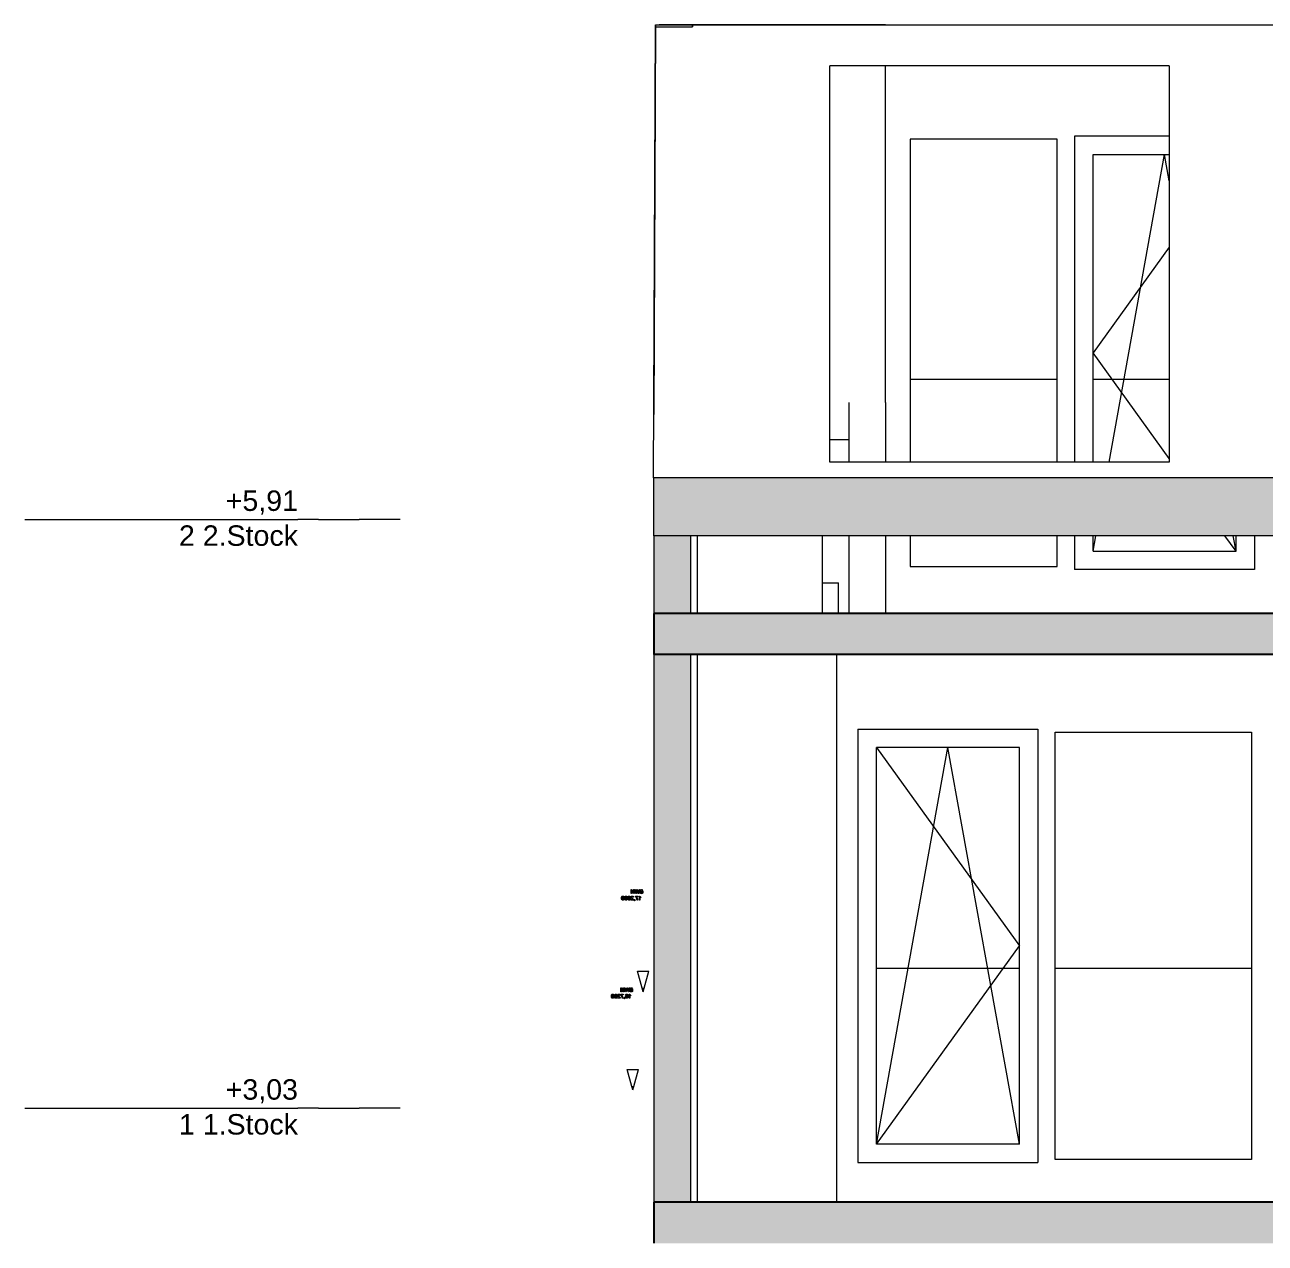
# Model space of a CAD drawing. Header units: metres. Extents: x -21.8 to 56, y -7 to 11.8.
# Drawn here: x -21.84 to -15.77, y 2.37 to 8.33 of the extents above; entities that cross this region are included whole.
import ezdxf

# ---------------------------------------------------------------- set-up
doc = ezdxf.new("R2010")
doc.units = ezdxf.units.M
doc.header["$MEASUREMENT"] = 0
for name, color, linetype in [('I_Schnitt I RB_1_0', 7, 'Continuous'), ('I_Schnitt I RB_1_110 Wand Aussen', 7, 'Continuous'), ('I_Schnitt I RB_1_140 Brüstung', 7, 'Continuous'), ('I_Schnitt I RB_1_210 Decke', 7, 'Continuous'), ('I_Schnitt I RB_1_270 Deckendurchbruchsymbol', 7, 'Continuous'), ('I_Schnitt I RB_1_310 Dachkonstruktion massiv', 7, 'Continuous'), ('I_Schnitt I RB_1_450 Absturzsicherung', 7, 'Continuous'), ('I_Schnitt I RB_1_950 Polierplan Bemaßung', 7, 'Continuous')]:
    doc.layers.add(name, color=color, linetype=linetype)
doc.styles.add('ERSTELLTER_STIL_2', font='arial.ttf')

msp = doc.modelspace()

# ---------------------------------------------------------------- hatches: boundary and pattern name
at = {"layer": 'I_Schnitt I RB_1_110 Wand Aussen', "linetype": 'Continuous', "lineweight": 0, "true_color": 0x000000}
for points in [[(-18.7595, 5.45), (-18.5795, 5.45), (-18.5795, 5.8305), (-18.7595, 5.8305)], [(-18.5795, 5.25), (-18.7595, 5.25), (-18.7595, 2.57), (-18.5795, 2.57)]]:
    msp.add_hatch(color=18, dxfattribs=at).paths.add_polyline_path(points)
at = {"layer": 'I_Schnitt I RB_1_210 Decke', "linetype": 'Continuous', "lineweight": 0, "true_color": 0x000000}
for points in [[(-12.465, 5.45), (-18.7595, 5.45), (-18.7595, 5.25), (-12.465, 5.25)], [(-12.465, 2.57), (-18.7595, 2.57), (-18.7595, 2.37), (-12.465, 2.37)]]:
    msp.add_hatch(color=18, dxfattribs=at).paths.add_polyline_path(points)
at = {"layer": 'I_Schnitt I RB_1_310 Dachkonstruktion massiv', "linetype": 'Continuous', "lineweight": 0, "true_color": 0x000000}
msp.add_hatch(color=18, dxfattribs=at).paths.add_polyline_path([(-18.7601, 6.1133), (-18.7607, 5.8305), (-15.345, 5.8305), (-15.345, 6.1133)])

# ---------------------------------------------------------------- linework, layer by layer
at = {"layer": 'I_Schnitt I RB_1_110 Wand Aussen', "color": 7, "linetype": 'Continuous', "lineweight": 18, "ltscale": 1000}
for p, q in [((-18.7595, 6.4528), (-18.7514, 8.33)), ((-18.7514, 8.33), (-18.7595, 6.4245)), ((-18.7594, 6.4528), (-18.7514, 8.33)), ((-18.7514, 8.33), (-18.7514, 8.33)), ((-18.7514, 8.33), (-18.7513, 8.33)), ((-18.75, 8.33), (-18.75, 8.3201)), ((-18.75, 8.33), (-18.57, 8.33)), ((-18.75, 8.3201), (-18.57, 8.3201)), ((-18.57, 8.33), (-18.57, 8.3201)), ((-18.57, 8.3201), (-18.57, 8.33)), ((-18.7595, 6.4528), (-18.7595, 6.4245)), ((-18.7594, 6.4528), (-18.7595, 6.4245)), ((-18.7594, 6.4528), (-18.7595, 6.4528)), ((-17.805, 6.4822), (-17.805, 6.1908)), ((-17.625, 6.4822), (-17.625, 6.1908)), ((-18.7595, 5.8305), (-18.7595, 5.45)), ((-18.5795, 5.8305), (-18.5795, 5.45)), ((-18.5466, 5.8305), (-18.5466, 5.45)), ((-17.935, 5.8305), (-17.935, 5.45)), ((-17.805, 5.8305), (-17.805, 5.45)), ((-17.625, 5.8305), (-17.625, 5.45)), ((-18.7595, 5.25), (-18.7595, 2.57)), ((-18.5795, 5.25), (-18.5795, 2.57)), ((-18.5466, 5.25), (-18.5466, 2.57)), ((-17.865, 5.25), (-17.865, 2.57))]:
    msp.add_line(p, q, dxfattribs=at)
at = {"layer": 'I_Schnitt I RB_1_110 Wand Aussen', "color": 7, "linetype": 'Continuous', "lineweight": 13, "ltscale": 1000}
for p, q in [((-17.505, 7.77), (-17.505, 6.1908)), ((-16.785, 7.77), (-17.505, 7.77)), ((-16.785, 6.1908), (-16.785, 7.77)), ((-16.7, 7.785), (-16.7, 6.1908)), ((-16.2369, 7.785), (-16.7, 7.785)), ((-16.61, 6.1908), (-16.61, 7.695)), ((-16.61, 7.695), (-16.2369, 7.695)), ((-21.8365, 5.91), (-20.5, 5.91)), ((-20.4, 5.91), (-20.5, 5.91)), ((-20.4, 5.91), (-20.2, 5.91)), ((-20.1, 5.91), (-20.2, 5.91)), ((-20, 5.91), (-20.1, 5.91)), ((-17.505, 5.8305), (-17.505, 5.68)), ((-16.785, 5.68), (-16.785, 5.8305)), ((-16.7, 5.8305), (-16.7, 5.665)), ((-16.61, 5.755), (-16.61, 5.8305)), ((-15.91, 5.755), (-15.91, 5.8305)), ((-15.82, 5.8305), (-15.82, 5.665)), ((-16.61, 5.755), (-15.91, 5.755)), ((-17.505, 5.68), (-16.785, 5.68)), ((-15.82, 5.665), (-16.7, 5.665)), ((-17.76, 4.885), (-17.76, 2.765)), ((-17.76, 4.885), (-16.88, 4.885)), ((-16.88, 4.885), (-16.88, 2.765)), ((-16.795, 2.78), (-16.795, 4.87)), ((-16.795, 4.87), (-15.835, 4.87)), ((-15.835, 4.87), (-15.835, 2.78)), ((-17.67, 2.855), (-17.67, 4.795)), ((-16.97, 4.795), (-17.67, 4.795)), ((-16.97, 2.855), (-16.97, 4.795)), ((-21.8365, 3.03), (-20.5, 3.03)), ((-20.4, 3.03), (-20.5, 3.03)), ((-20.4, 3.03), (-20.2, 3.03)), ((-20.1, 3.03), (-20.2, 3.03)), ((-20, 3.03), (-20.1, 3.03)), ((-16.97, 2.855), (-17.67, 2.855)), ((-17.76, 2.765), (-16.88, 2.765)), ((-15.835, 2.78), (-16.795, 2.78))]:
    msp.add_line(p, q, dxfattribs=at)
at = {"layer": 'I_Schnitt I RB_1_110 Wand Aussen', "color": 8, "linetype": 'Continuous', "lineweight": 0, "ltscale": 1000}
for p, q in [((-16.5314, 6.1908), (-16.26, 7.695)), ((-16.2369, 7.5667), (-16.26, 7.695)), ((-16.2369, 7.2421), (-16.61, 6.725)), ((-16.2369, 6.2079), (-16.61, 6.725)), ((-16.61, 5.755), (-16.5964, 5.8305)), ((-15.91, 5.755), (-15.9645, 5.8305)), ((-15.91, 5.755), (-15.9236, 5.8305)), ((-17.67, 4.795), (-16.97, 3.825)), ((-17.67, 2.855), (-17.32, 4.795)), ((-16.97, 2.855), (-17.32, 4.795)), ((-17.67, 2.855), (-16.97, 3.825))]:
    msp.add_line(p, q, dxfattribs=at)
at = {"layer": 'I_Schnitt I RB_1_140 Brüstung', "color": 7, "linetype": 'Continuous', "lineweight": 18, "ltscale": 1000}
for p, q in [((-17.505, 6.596), (-16.785, 6.596)), ((-16.61, 6.596), (-16.2369, 6.596))]:
    msp.add_line(p, q, dxfattribs=at)
at = {"layer": 'I_Schnitt I RB_1_210 Decke', "color": 7, "linetype": 'Continuous', "lineweight": 13, "ltscale": 1000}
for p, q in [((-18.57, 8.33), (-15.345, 8.33)), ((-16.2369, 8.13), (-17.8969, 8.13))]:
    msp.add_line(p, q, dxfattribs=at)
at = {"layer": 'I_Schnitt I RB_1_210 Decke', "color": 7, "linetype": 'Continuous', "lineweight": 25, "ltscale": 1000}
for p, q in [((-18.7595, 5.45), (-18.7595, 5.25)), ((-18.5795, 5.45), (-18.7595, 5.45)), ((-15.345, 5.45), (-18.5795, 5.45)), ((-18.5795, 5.25), (-18.7595, 5.25)), ((-12.645, 5.25), (-18.5795, 5.25)), ((-18.7595, 2.57), (-18.7595, 2.37)), ((-18.5795, 2.57), (-18.7595, 2.57)), ((-12.645, 2.57), (-18.5795, 2.57))]:
    msp.add_line(p, q, dxfattribs=at)
at = {"layer": 'I_Schnitt I RB_1_270 Deckendurchbruchsymbol', "color": 7, "linetype": 'Continuous', "lineweight": 13, "ltscale": 1000}
for p in [(-17.935, 5.6), (-17.855, 5.45)]:
    msp.add_line(p, (-17.855, 5.6), dxfattribs=at)
at = {"layer": 'I_Schnitt I RB_1_310 Dachkonstruktion massiv', "color": 255, "linetype": 'Continuous', "lineweight": 13, "ltscale": 1000}
for p, q in [((-18.7601, 6.1133), (-18.7507, 8.3201)), ((-18.7507, 8.3201), (-18.75, 8.3201)), ((-17.625, 8.33), (-18.7332, 8.33)), ((-17.8969, 6.1908), (-17.8969, 8.13)), ((-17.625, 6.4822), (-17.625, 8.13)), ((-16.2369, 8.13), (-16.2369, 6.1908)), ((-17.8969, 6.3022), (-17.805, 6.3022)), ((-16.2369, 6.1908), (-17.8969, 6.1908))]:
    msp.add_line(p, q, dxfattribs=at)
at = {"layer": 'I_Schnitt I RB_1_310 Dachkonstruktion massiv', "color": 7, "linetype": 'Continuous', "lineweight": 18, "ltscale": 1000}
for p, q in [((-18.7601, 6.1133), (-18.7607, 5.8305)), ((-15.345, 6.1133), (-18.7601, 6.1133)), ((-18.7595, 5.8305), (-18.7607, 5.8305)), ((-18.5795, 5.8305), (-18.7595, 5.8305)), ((-15.345, 5.8305), (-18.5795, 5.8305))]:
    msp.add_line(p, q, dxfattribs=at)
at = {"layer": 'I_Schnitt I RB_1_450 Absturzsicherung', "color": 7, "linetype": 'Continuous', "lineweight": 18, "ltscale": 1000}
for p, q in [((-17.67, 3.716), (-16.97, 3.716)), ((-16.795, 3.716), (-15.835, 3.716))]:
    msp.add_line(p, q, dxfattribs=at)
at = {"layer": 'I_Schnitt I RB_1_950 Polierplan Bemaßung', "color": 7, "linetype": 'Continuous', "lineweight": 13, "ltscale": 1000}
for p, q in [((-18.9152, 4.0658), (-18.9147, 4.0666)), ((-18.9147, 4.0666), (-18.914, 4.0672)), ((-18.914, 4.0672), (-18.9133, 4.0676)), ((-18.9133, 4.0676), (-18.9124, 4.068)), ((-18.9124, 4.068), (-18.9115, 4.0682)), ((-18.9115, 4.0682), (-18.9105, 4.0683)), ((-18.9105, 4.0663), (-18.9115, 4.0661)), ((-18.9105, 4.0683), (-18.9091, 4.0682)), ((-18.9094, 4.0661), (-18.9105, 4.0663)), ((-18.9091, 4.0682), (-18.908, 4.0678)), ((-18.908, 4.0678), (-18.9069, 4.0671)), ((-18.9069, 4.0671), (-18.9061, 4.0663)), ((-18.9061, 4.0663), (-18.9054, 4.0652)), ((-18.9, 4.0658), (-18.8994, 4.0666)), ((-18.8994, 4.0666), (-18.8988, 4.0672)), ((-18.8988, 4.0672), (-18.898, 4.0676)), ((-18.898, 4.0676), (-18.8972, 4.068)), ((-18.8972, 4.068), (-18.8962, 4.0682)), ((-18.8952, 4.0663), (-18.8963, 4.0661)), ((-18.8962, 4.0682), (-18.8952, 4.0683)), ((-18.8952, 4.0683), (-18.8939, 4.0682)), ((-18.8942, 4.0661), (-18.8952, 4.0663)), ((-18.8939, 4.0682), (-18.8927, 4.0678)), ((-18.8927, 4.0678), (-18.8917, 4.0671)), ((-18.8917, 4.0671), (-18.8908, 4.0663)), ((-18.8908, 4.0663), (-18.8901, 4.0652)), ((-18.8847, 4.0658), (-18.8842, 4.0666)), ((-18.8842, 4.0666), (-18.8835, 4.0672)), ((-18.8835, 4.0672), (-18.8828, 4.0676)), ((-18.8828, 4.0676), (-18.8819, 4.068)), ((-18.8819, 4.068), (-18.881, 4.0682)), ((-18.881, 4.0682), (-18.88, 4.0683)), ((-18.88, 4.0663), (-18.881, 4.0661)), ((-18.88, 4.0683), (-18.8786, 4.0682)), ((-18.8789, 4.0661), (-18.88, 4.0663)), ((-18.8786, 4.0682), (-18.8775, 4.0678)), ((-18.8775, 4.0678), (-18.8764, 4.0671)), ((-18.8764, 4.0671), (-18.8756, 4.0663)), ((-18.8756, 4.0663), (-18.8749, 4.0652)), ((-18.8702, 4.0656), (-18.8693, 4.0667)), ((-18.8701, 4.08), (-18.8701, 4.0996)), ((-18.8701, 4.0996), (-18.8677, 4.0996)), ((-18.8675, 4.08), (-18.8701, 4.08)), ((-18.8693, 4.0667), (-18.8681, 4.0676)), ((-18.8681, 4.0676), (-18.8666, 4.0681)), ((-18.8677, 4.0996), (-18.8677, 4.0842)), ((-18.8677, 4.0842), (-18.8573, 4.0996)), ((-18.8572, 4.0954), (-18.8675, 4.08)), ((-18.8666, 4.0681), (-18.8649, 4.0683)), ((-18.8648, 4.0663), (-18.8658, 4.0662)), ((-18.8649, 4.0683), (-18.8631, 4.0681)), ((-18.8637, 4.0662), (-18.8648, 4.0663)), ((-18.8631, 4.0681), (-18.8616, 4.0676)), ((-18.8616, 4.0676), (-18.8604, 4.0668)), ((-18.8604, 4.0668), (-18.8594, 4.0657)), ((-18.8573, 4.0996), (-18.8547, 4.0996)), ((-18.8572, 4.08), (-18.8572, 4.0954)), ((-18.8547, 4.08), (-18.8572, 4.08)), ((-18.8547, 4.0996), (-18.8547, 4.08)), ((-18.8469, 4.08), (-18.8523, 4.0996)), ((-18.8523, 4.0996), (-18.8497, 4.0996)), ((-18.8497, 4.0996), (-18.8466, 4.087)), ((-18.8483, 4.0661), (-18.8483, 4.068)), ((-18.8483, 4.068), (-18.8356, 4.068)), ((-18.8444, 4.08), (-18.8469, 4.08)), ((-18.8466, 4.087), (-18.8462, 4.0855)), ((-18.8462, 4.0855), (-18.8459, 4.084)), ((-18.8459, 4.084), (-18.8456, 4.0827)), ((-18.8456, 4.0827), (-18.8453, 4.0844)), ((-18.8453, 4.0844), (-18.845, 4.0861)), ((-18.845, 4.0861), (-18.8446, 4.0879)), ((-18.8446, 4.0879), (-18.8441, 4.0897)), ((-18.8402, 4.095), (-18.8444, 4.08)), ((-18.8441, 4.0897), (-18.8413, 4.0996)), ((-18.8413, 4.0996), (-18.8381, 4.0996)), ((-18.8398, 4.0965), (-18.8402, 4.095)), ((-18.8396, 4.0973), (-18.8398, 4.0965)), ((-18.8393, 4.096), (-18.8396, 4.0973)), ((-18.8391, 4.095), (-18.8393, 4.096)), ((-18.8349, 4.08), (-18.8391, 4.095)), ((-18.8381, 4.0996), (-18.8344, 4.0864)), ((-18.8356, 4.068), (-18.8356, 4.0656)), ((-18.8322, 4.08), (-18.8349, 4.08)), ((-18.8344, 4.0864), (-18.8342, 4.0858)), ((-18.8342, 4.0858), (-18.8339, 4.0845)), ((-18.8339, 4.0845), (-18.8335, 4.0827)), ((-18.8335, 4.0827), (-18.8333, 4.0841)), ((-18.8333, 4.0841), (-18.833, 4.0854)), ((-18.833, 4.0854), (-18.8327, 4.0868)), ((-18.8327, 4.0868), (-18.8297, 4.0996)), ((-18.827, 4.0996), (-18.8322, 4.08)), ((-18.8297, 4.0996), (-18.827, 4.0996)), ((-18.8293, 4.0486), (-18.8293, 4.0683)), ((-18.8293, 4.0683), (-18.8277, 4.0683)), ((-18.8277, 4.0683), (-18.8272, 4.0674)), ((-18.8272, 4.0674), (-18.8265, 4.0666)), ((-18.8265, 4.0666), (-18.8256, 4.0657)), ((-18.8247, 4.08), (-18.8247, 4.0942)), ((-18.8247, 4.0942), (-18.8223, 4.0942)), ((-18.8226, 4.08), (-18.8247, 4.08)), ((-18.8227, 4.097), (-18.8227, 4.0998)), ((-18.8227, 4.0998), (-18.8202, 4.0998)), ((-18.8202, 4.097), (-18.8227, 4.097)), ((-18.8217, 4.081), (-18.8226, 4.0821)), ((-18.8226, 4.0821), (-18.8226, 4.08)), ((-18.8223, 4.0942), (-18.8223, 4.0866)), ((-18.8223, 4.0866), (-18.8223, 4.0855)), ((-18.8223, 4.0855), (-18.8221, 4.0846)), ((-18.8221, 4.0846), (-18.8219, 4.0838)), ((-18.8219, 4.0838), (-18.8214, 4.083)), ((-18.8206, 4.0803), (-18.8217, 4.081)), ((-18.8214, 4.083), (-18.8206, 4.0823)), ((-18.8206, 4.0823), (-18.8196, 4.0819)), ((-18.8194, 4.0798), (-18.8206, 4.0803)), ((-18.8202, 4.0998), (-18.8202, 4.097)), ((-18.8196, 4.0819), (-18.8185, 4.0818)), ((-18.8181, 4.0797), (-18.8194, 4.0798)), ((-18.8185, 4.0818), (-18.8175, 4.0819)), ((-18.8168, 4.0798), (-18.8181, 4.0797)), ((-18.8177, 4.097), (-18.8177, 4.0998)), ((-18.8177, 4.0998), (-18.8152, 4.0998)), ((-18.8152, 4.097), (-18.8177, 4.097)), ((-18.8175, 4.0819), (-18.8167, 4.0823)), ((-18.8157, 4.0802), (-18.8168, 4.0798)), ((-18.8167, 4.0823), (-18.8161, 4.0829)), ((-18.8161, 4.0829), (-18.8158, 4.0838)), ((-18.8158, 4.0838), (-18.8156, 4.0848)), ((-18.8148, 4.0807), (-18.8157, 4.0802)), ((-18.8156, 4.0863), (-18.8156, 4.0942)), ((-18.8156, 4.0942), (-18.8132, 4.0942)), ((-18.8156, 4.0848), (-18.8156, 4.0863)), ((-18.8152, 4.0998), (-18.8152, 4.097)), ((-18.8141, 4.0814), (-18.8148, 4.0807)), ((-18.8136, 4.0822), (-18.8141, 4.0814)), ((-18.8133, 4.0832), (-18.8136, 4.0822)), ((-18.8132, 4.0841), (-18.8133, 4.0832)), ((-18.8132, 4.0942), (-18.8132, 4.0854)), ((-18.8132, 4.0854), (-18.8132, 4.0841)), ((-18.9169, 4.0583), (-18.9168, 4.0601)), ((-18.9169, 4.0566), (-18.9169, 4.0583)), ((-18.9167, 4.0551), (-18.9169, 4.0566)), ((-18.9168, 4.0601), (-18.9167, 4.0616)), ((-18.9167, 4.0616), (-18.9165, 4.0629)), ((-18.9165, 4.0538), (-18.9167, 4.0551)), ((-18.9165, 4.0629), (-18.9161, 4.064)), ((-18.9162, 4.0527), (-18.9165, 4.0538)), ((-18.9156, 4.0514), (-18.9162, 4.0527)), ((-18.9161, 4.064), (-18.9157, 4.065)), ((-18.9157, 4.065), (-18.9152, 4.0658)), ((-18.9149, 4.0503), (-18.9156, 4.0514)), ((-18.9141, 4.0494), (-18.9149, 4.0503)), ((-18.9143, 4.0605), (-18.9144, 4.0583)), ((-18.9144, 4.0583), (-18.9143, 4.056)), ((-18.9141, 4.0623), (-18.9143, 4.0605)), ((-18.9143, 4.056), (-18.9141, 4.0542)), ((-18.9138, 4.0637), (-18.9141, 4.0623)), ((-18.9141, 4.0542), (-18.9138, 4.0528)), ((-18.913, 4.0488), (-18.9141, 4.0494)), ((-18.9133, 4.0647), (-18.9138, 4.0637)), ((-18.9138, 4.0528), (-18.9133, 4.0518)), ((-18.9125, 4.0656), (-18.9133, 4.0647)), ((-18.9133, 4.0518), (-18.9125, 4.0509)), ((-18.9118, 4.0484), (-18.913, 4.0488)), ((-18.9115, 4.0661), (-18.9125, 4.0656)), ((-18.9125, 4.0509), (-18.9115, 4.0504)), ((-18.9105, 4.0482), (-18.9118, 4.0484)), ((-18.9115, 4.0504), (-18.9105, 4.0502)), ((-18.9105, 4.0502), (-18.9094, 4.0504)), ((-18.9092, 4.0484), (-18.9105, 4.0482)), ((-18.9086, 4.0657), (-18.9094, 4.0661)), ((-18.9094, 4.0504), (-18.9085, 4.0509)), ((-18.908, 4.0487), (-18.9092, 4.0484)), ((-18.9078, 4.0649), (-18.9086, 4.0657)), ((-18.9085, 4.0509), (-18.9077, 4.0518)), ((-18.9069, 4.0494), (-18.908, 4.0487)), ((-18.9073, 4.0638), (-18.9078, 4.0649)), ((-18.9077, 4.0518), (-18.9072, 4.0528)), ((-18.9069, 4.0623), (-18.9073, 4.0638)), ((-18.9072, 4.0528), (-18.9069, 4.0542)), ((-18.9066, 4.0605), (-18.9069, 4.0623)), ((-18.9069, 4.0542), (-18.9066, 4.056)), ((-18.906, 4.0503), (-18.9069, 4.0494)), ((-18.9066, 4.0583), (-18.9066, 4.0605)), ((-18.9066, 4.056), (-18.9066, 4.0583)), ((-18.9053, 4.0514), (-18.906, 4.0503)), ((-18.9054, 4.0652), (-18.9048, 4.0639)), ((-18.9048, 4.0527), (-18.9053, 4.0514)), ((-18.9048, 4.0639), (-18.9045, 4.0627)), ((-18.9044, 4.0543), (-18.9048, 4.0527)), ((-18.9045, 4.0627), (-18.9043, 4.0614)), ((-18.9042, 4.0562), (-18.9044, 4.0543)), ((-18.9043, 4.0614), (-18.9041, 4.0599)), ((-18.9041, 4.0583), (-18.9042, 4.0562)), ((-18.9041, 4.0599), (-18.9041, 4.0583)), ((-18.9016, 4.0601), (-18.9014, 4.0616)), ((-18.9016, 4.0583), (-18.9016, 4.0601)), ((-18.9016, 4.0566), (-18.9016, 4.0583)), ((-18.9015, 4.0551), (-18.9016, 4.0566)), ((-18.9012, 4.0538), (-18.9015, 4.0551)), ((-18.9014, 4.0616), (-18.9012, 4.0629)), ((-18.9012, 4.0629), (-18.9009, 4.064)), ((-18.9009, 4.0527), (-18.9012, 4.0538)), ((-18.9009, 4.064), (-18.9005, 4.065)), ((-18.9004, 4.0514), (-18.9009, 4.0527)), ((-18.9005, 4.065), (-18.9, 4.0658)), ((-18.8997, 4.0503), (-18.9004, 4.0514)), ((-18.8988, 4.0494), (-18.8997, 4.0503)), ((-18.8991, 4.0605), (-18.8992, 4.0583)), ((-18.8992, 4.0583), (-18.8991, 4.056)), ((-18.8989, 4.0623), (-18.8991, 4.0605)), ((-18.8991, 4.056), (-18.8989, 4.0542)), ((-18.8985, 4.0637), (-18.8989, 4.0623)), ((-18.8989, 4.0542), (-18.8985, 4.0528)), ((-18.8978, 4.0488), (-18.8988, 4.0494)), ((-18.898, 4.0647), (-18.8985, 4.0637)), ((-18.8985, 4.0528), (-18.898, 4.0518)), ((-18.8972, 4.0656), (-18.898, 4.0647)), ((-18.898, 4.0518), (-18.8972, 4.0509)), ((-18.8966, 4.0484), (-18.8978, 4.0488)), ((-18.8963, 4.0661), (-18.8972, 4.0656)), ((-18.8972, 4.0509), (-18.8963, 4.0504)), ((-18.8952, 4.0482), (-18.8966, 4.0484)), ((-18.8963, 4.0504), (-18.8952, 4.0502)), ((-18.8952, 4.0502), (-18.8942, 4.0504)), ((-18.8939, 4.0484), (-18.8952, 4.0482)), ((-18.8933, 4.0657), (-18.8942, 4.0661)), ((-18.8942, 4.0504), (-18.8933, 4.0509)), ((-18.8927, 4.0487), (-18.8939, 4.0484)), ((-18.8926, 4.0649), (-18.8933, 4.0657)), ((-18.8933, 4.0509), (-18.8924, 4.0518)), ((-18.8917, 4.0494), (-18.8927, 4.0487)), ((-18.892, 4.0638), (-18.8926, 4.0649)), ((-18.8924, 4.0518), (-18.892, 4.0528)), ((-18.8916, 4.0623), (-18.892, 4.0638)), ((-18.892, 4.0528), (-18.8916, 4.0542)), ((-18.8908, 4.0503), (-18.8917, 4.0494)), ((-18.8914, 4.0605), (-18.8916, 4.0623)), ((-18.8916, 4.0542), (-18.8914, 4.056)), ((-18.8913, 4.0583), (-18.8914, 4.0605)), ((-18.8914, 4.056), (-18.8913, 4.0583)), ((-18.8901, 4.0514), (-18.8908, 4.0503)), ((-18.8901, 4.0652), (-18.8896, 4.0639)), ((-18.8895, 4.0527), (-18.8901, 4.0514)), ((-18.8896, 4.0639), (-18.8892, 4.0627)), ((-18.8891, 4.0543), (-18.8895, 4.0527)), ((-18.8892, 4.0627), (-18.889, 4.0614)), ((-18.8889, 4.0562), (-18.8891, 4.0543)), ((-18.889, 4.0614), (-18.8889, 4.0599)), ((-18.8889, 4.0599), (-18.8888, 4.0583)), ((-18.8888, 4.0583), (-18.8889, 4.0562)), ((-18.8864, 4.0583), (-18.8863, 4.0601)), ((-18.8863, 4.0566), (-18.8864, 4.0583)), ((-18.8863, 4.0601), (-18.8862, 4.0616)), ((-18.8862, 4.0551), (-18.8863, 4.0566)), ((-18.8862, 4.0616), (-18.8859, 4.0629)), ((-18.886, 4.0538), (-18.8862, 4.0551)), ((-18.8857, 4.0527), (-18.886, 4.0538)), ((-18.8859, 4.0629), (-18.8856, 4.064)), ((-18.8851, 4.0514), (-18.8857, 4.0527)), ((-18.8856, 4.064), (-18.8852, 4.065)), ((-18.8852, 4.065), (-18.8847, 4.0658)), ((-18.8844, 4.0503), (-18.8851, 4.0514)), ((-18.8836, 4.0494), (-18.8844, 4.0503)), ((-18.8838, 4.0605), (-18.8839, 4.0583)), ((-18.8839, 4.0583), (-18.8838, 4.056)), ((-18.8836, 4.0623), (-18.8838, 4.0605)), ((-18.8838, 4.056), (-18.8836, 4.0542)), ((-18.8833, 4.0637), (-18.8836, 4.0623)), ((-18.8836, 4.0542), (-18.8833, 4.0528)), ((-18.8825, 4.0488), (-18.8836, 4.0494)), ((-18.8828, 4.0647), (-18.8833, 4.0637)), ((-18.8833, 4.0528), (-18.8828, 4.0518)), ((-18.882, 4.0656), (-18.8828, 4.0647)), ((-18.8828, 4.0518), (-18.882, 4.0509)), ((-18.8813, 4.0484), (-18.8825, 4.0488)), ((-18.881, 4.0661), (-18.882, 4.0656)), ((-18.882, 4.0509), (-18.881, 4.0504)), ((-18.88, 4.0482), (-18.8813, 4.0484)), ((-18.881, 4.0504), (-18.88, 4.0502)), ((-18.88, 4.0502), (-18.8789, 4.0504)), ((-18.8786, 4.0484), (-18.88, 4.0482)), ((-18.878, 4.0657), (-18.8789, 4.0661)), ((-18.8789, 4.0504), (-18.878, 4.0509)), ((-18.8775, 4.0487), (-18.8786, 4.0484)), ((-18.8773, 4.0649), (-18.878, 4.0657)), ((-18.878, 4.0509), (-18.8772, 4.0518)), ((-18.8764, 4.0494), (-18.8775, 4.0487)), ((-18.8768, 4.0638), (-18.8773, 4.0649)), ((-18.8772, 4.0518), (-18.8767, 4.0528)), ((-18.8764, 4.0623), (-18.8768, 4.0638)), ((-18.8767, 4.0528), (-18.8763, 4.0542)), ((-18.8761, 4.0605), (-18.8764, 4.0623)), ((-18.8755, 4.0503), (-18.8764, 4.0494)), ((-18.8763, 4.0542), (-18.8761, 4.056)), ((-18.8761, 4.0583), (-18.8761, 4.0605)), ((-18.8761, 4.056), (-18.8761, 4.0583)), ((-18.8748, 4.0514), (-18.8755, 4.0503)), ((-18.8749, 4.0652), (-18.8743, 4.0639)), ((-18.8743, 4.0527), (-18.8748, 4.0514)), ((-18.8743, 4.0639), (-18.874, 4.0627)), ((-18.8739, 4.0543), (-18.8743, 4.0527)), ((-18.874, 4.0627), (-18.8738, 4.0614)), ((-18.8737, 4.0562), (-18.8739, 4.0543)), ((-18.8738, 4.0614), (-18.8736, 4.0599)), ((-18.8736, 4.0583), (-18.8737, 4.0562)), ((-18.8736, 4.0599), (-18.8736, 4.0583)), ((-18.871, 4.0628), (-18.8708, 4.0643)), ((-18.8709, 4.0617), (-18.871, 4.0628)), ((-18.871, 4.0509), (-18.8614, 4.0509)), ((-18.871, 4.0486), (-18.871, 4.0509)), ((-18.858, 4.0486), (-18.871, 4.0486)), ((-18.8705, 4.0605), (-18.8709, 4.0617)), ((-18.8708, 4.0643), (-18.8702, 4.0656)), ((-18.8701, 4.0597), (-18.8705, 4.0605)), ((-18.8696, 4.0589), (-18.8701, 4.0597)), ((-18.8689, 4.0581), (-18.8696, 4.0589)), ((-18.868, 4.0572), (-18.8689, 4.0581)), ((-18.8684, 4.0638), (-18.8685, 4.0629)), ((-18.8685, 4.0629), (-18.8684, 4.062)), ((-18.868, 4.0646), (-18.8684, 4.0638)), ((-18.8684, 4.062), (-18.868, 4.061)), ((-18.8675, 4.0653), (-18.868, 4.0646)), ((-18.868, 4.061), (-18.8674, 4.06)), ((-18.8667, 4.056), (-18.868, 4.0572)), ((-18.8667, 4.0659), (-18.8675, 4.0653)), ((-18.8674, 4.06), (-18.8667, 4.0592)), ((-18.8658, 4.0662), (-18.8667, 4.0659)), ((-18.8667, 4.0592), (-18.8657, 4.0582)), ((-18.8652, 4.0547), (-18.8667, 4.056)), ((-18.8657, 4.0582), (-18.8645, 4.0571)), ((-18.8639, 4.0536), (-18.8652, 4.0547)), ((-18.8645, 4.0571), (-18.863, 4.0558)), ((-18.863, 4.0528), (-18.8639, 4.0536)), ((-18.8628, 4.0658), (-18.8637, 4.0662)), ((-18.863, 4.0558), (-18.8618, 4.0548)), ((-18.8624, 4.0522), (-18.863, 4.0528)), ((-18.862, 4.0652), (-18.8628, 4.0658)), ((-18.8618, 4.0515), (-18.8624, 4.0522)), ((-18.8614, 4.0645), (-18.862, 4.0652)), ((-18.8618, 4.0548), (-18.8607, 4.0538)), ((-18.8614, 4.0509), (-18.8618, 4.0515)), ((-18.8611, 4.0635), (-18.8614, 4.0645)), ((-18.861, 4.0624), (-18.8611, 4.0635)), ((-18.8585, 4.0626), (-18.861, 4.0624)), ((-18.8607, 4.0538), (-18.8599, 4.0529)), ((-18.8599, 4.0529), (-18.8592, 4.052)), ((-18.8594, 4.0657), (-18.8588, 4.0643)), ((-18.8592, 4.052), (-18.8587, 4.0511)), ((-18.8588, 4.0643), (-18.8585, 4.0626)), ((-18.8587, 4.0511), (-18.8583, 4.0502)), ((-18.8583, 4.0502), (-18.8581, 4.0494)), ((-18.8581, 4.0494), (-18.858, 4.0486)), ((-18.8548, 4.0486), (-18.8548, 4.0513)), ((-18.8548, 4.0513), (-18.852, 4.0513)), ((-18.8546, 4.0472), (-18.8548, 4.0486)), ((-18.8542, 4.0461), (-18.8546, 4.0472)), ((-18.8535, 4.0453), (-18.8542, 4.0461)), ((-18.8525, 4.0447), (-18.8535, 4.0453)), ((-18.852, 4.0486), (-18.8534, 4.0486)), ((-18.8534, 4.0486), (-18.8533, 4.0475)), ((-18.8533, 4.0475), (-18.853, 4.0467)), ((-18.853, 4.0467), (-18.8525, 4.0461)), ((-18.8525, 4.0461), (-18.8518, 4.0457)), ((-18.8518, 4.0457), (-18.8525, 4.0447)), ((-18.852, 4.0513), (-18.852, 4.0486)), ((-18.8474, 4.065), (-18.8483, 4.0661)), ((-18.8465, 4.0638), (-18.8474, 4.065)), ((-18.8455, 4.0623), (-18.8465, 4.0638)), ((-18.8446, 4.0608), (-18.8455, 4.0623)), ((-18.8356, 4.0656), (-18.8452, 4.0656)), ((-18.8452, 4.0656), (-18.8443, 4.0645)), ((-18.8437, 4.0591), (-18.8446, 4.0608)), ((-18.8443, 4.0645), (-18.8434, 4.0633)), ((-18.843, 4.0574), (-18.8437, 4.0591)), ((-18.8434, 4.0633), (-18.8426, 4.062)), ((-18.8423, 4.0557), (-18.843, 4.0574)), ((-18.8426, 4.062), (-18.8418, 4.0605)), ((-18.8418, 4.054), (-18.8423, 4.0557)), ((-18.8418, 4.0605), (-18.841, 4.059)), ((-18.8414, 4.0527), (-18.8418, 4.054)), ((-18.8412, 4.0514), (-18.8414, 4.0527)), ((-18.841, 4.05), (-18.8412, 4.0514)), ((-18.841, 4.059), (-18.8403, 4.0574)), ((-18.8408, 4.0486), (-18.841, 4.05)), ((-18.8384, 4.0486), (-18.8408, 4.0486)), ((-18.8403, 4.0574), (-18.8398, 4.0558)), ((-18.8398, 4.0558), (-18.8393, 4.0542)), ((-18.8393, 4.0542), (-18.8389, 4.0526)), ((-18.8389, 4.0526), (-18.8386, 4.0511)), ((-18.8386, 4.0511), (-18.8384, 4.0498)), ((-18.8384, 4.0498), (-18.8384, 4.0486)), ((-18.8269, 4.0486), (-18.8293, 4.0486)), ((-18.8262, 4.0634), (-18.8269, 4.0639)), ((-18.8269, 4.0639), (-18.8269, 4.0486)), ((-18.8255, 4.0628), (-18.8262, 4.0634)), ((-18.8256, 4.0657), (-18.8245, 4.0648)), ((-18.8246, 4.0623), (-18.8255, 4.0628)), ((-18.8237, 4.0618), (-18.8246, 4.0623)), ((-18.8245, 4.0648), (-18.8233, 4.064)), ((-18.8228, 4.0613), (-18.8237, 4.0618)), ((-18.8233, 4.064), (-18.822, 4.0634)), ((-18.822, 4.061), (-18.8228, 4.0613)), ((-18.822, 4.0634), (-18.822, 4.061)), ((-18.8392, 3.7), (-18.8355, 3.7)), ((-18.8161, 3.6167), (-18.8392, 3.7)), ((-18.8355, 3.7), (-18.8253, 3.7)), ((-18.8253, 3.7), (-18.8114, 3.7)), ((-18.8114, 3.7), (-18.7976, 3.7)), ((-18.8068, 3.6167), (-18.7837, 3.7)), ((-18.7976, 3.7), (-18.7874, 3.7)), ((-18.7874, 3.7), (-18.7837, 3.7)), ((-18.9666, 3.5801), (-18.9664, 3.5816)), ((-18.9664, 3.5816), (-18.9662, 3.5829)), ((-18.9662, 3.5829), (-18.9658, 3.584)), ((-18.9658, 3.584), (-18.9654, 3.585)), ((-18.9654, 3.585), (-18.9649, 3.5858)), ((-18.9649, 3.5858), (-18.9644, 3.5866)), ((-18.9644, 3.5866), (-18.9637, 3.5872)), ((-18.9638, 3.5823), (-18.9641, 3.5805)), ((-18.9635, 3.5837), (-18.9638, 3.5823)), ((-18.9637, 3.5872), (-18.963, 3.5876)), ((-18.963, 3.5847), (-18.9635, 3.5837)), ((-18.963, 3.5876), (-18.9621, 3.588)), ((-18.9622, 3.5856), (-18.963, 3.5847)), ((-18.9612, 3.5861), (-18.9622, 3.5856)), ((-18.9621, 3.588), (-18.9612, 3.5882)), ((-18.9612, 3.5882), (-18.9602, 3.5883)), ((-18.9602, 3.5863), (-18.9612, 3.5861)), ((-18.9602, 3.5883), (-18.9589, 3.5882)), ((-18.9591, 3.5861), (-18.9602, 3.5863)), ((-18.9583, 3.5857), (-18.9591, 3.5861)), ((-18.9589, 3.5882), (-18.9577, 3.5878)), ((-18.9575, 3.5849), (-18.9583, 3.5857)), ((-18.9577, 3.5878), (-18.9567, 3.5871)), ((-18.957, 3.5838), (-18.9575, 3.5849)), ((-18.9566, 3.5823), (-18.957, 3.5838)), ((-18.9567, 3.5871), (-18.9558, 3.5863)), ((-18.9564, 3.5805), (-18.9566, 3.5823)), ((-18.9558, 3.5863), (-18.9551, 3.5852)), ((-18.9551, 3.5852), (-18.9545, 3.5839)), ((-18.9545, 3.5839), (-18.9542, 3.5827)), ((-18.9542, 3.5827), (-18.954, 3.5814)), ((-18.954, 3.5814), (-18.9539, 3.5799)), ((-18.9513, 3.5801), (-18.9512, 3.5816)), ((-18.9512, 3.5816), (-18.9509, 3.5829)), ((-18.9509, 3.5829), (-18.9506, 3.584)), ((-18.9506, 3.584), (-18.9502, 3.585)), ((-18.9502, 3.585), (-18.9497, 3.5858)), ((-18.9497, 3.5858), (-18.9491, 3.5866)), ((-18.9491, 3.5866), (-18.9485, 3.5872)), ((-18.9486, 3.5823), (-18.9488, 3.5805)), ((-18.9482, 3.5837), (-18.9486, 3.5823)), ((-18.9485, 3.5872), (-18.9477, 3.5876)), ((-18.9477, 3.5847), (-18.9482, 3.5837)), ((-18.9477, 3.5876), (-18.9469, 3.588)), ((-18.9469, 3.5856), (-18.9477, 3.5847)), ((-18.9469, 3.588), (-18.946, 3.5882)), ((-18.946, 3.5861), (-18.9469, 3.5856)), ((-18.946, 3.5882), (-18.945, 3.5883)), ((-18.9449, 3.5863), (-18.946, 3.5861)), ((-18.945, 3.5883), (-18.9436, 3.5882)), ((-18.9439, 3.5861), (-18.9449, 3.5863)), ((-18.943, 3.5857), (-18.9439, 3.5861)), ((-18.9436, 3.5882), (-18.9424, 3.5878)), ((-18.9423, 3.5849), (-18.943, 3.5857)), ((-18.9424, 3.5878), (-18.9414, 3.5871)), ((-18.9417, 3.5838), (-18.9423, 3.5849)), ((-18.9413, 3.5823), (-18.9417, 3.5838)), ((-18.9414, 3.5871), (-18.9405, 3.5863)), ((-18.9411, 3.5805), (-18.9413, 3.5823)), ((-18.9405, 3.5863), (-18.9398, 3.5852)), ((-18.9398, 3.5852), (-18.9393, 3.5839)), ((-18.9393, 3.5839), (-18.939, 3.5827)), ((-18.939, 3.5827), (-18.9387, 3.5814)), ((-18.9387, 3.5814), (-18.9386, 3.5799)), ((-18.9359, 3.5828), (-18.9358, 3.5843)), ((-18.9358, 3.5817), (-18.9359, 3.5828)), ((-18.9358, 3.5843), (-18.9352, 3.5856)), ((-18.9355, 3.5805), (-18.9358, 3.5817)), ((-18.9352, 3.5856), (-18.9343, 3.5867)), ((-18.9343, 3.5867), (-18.9331, 3.5876)), ((-18.9333, 3.5838), (-18.9335, 3.5829)), ((-18.9335, 3.5829), (-18.9333, 3.582)), ((-18.933, 3.5846), (-18.9333, 3.5838)), ((-18.9333, 3.582), (-18.933, 3.581)), ((-18.9331, 3.5876), (-18.9316, 3.5881)), ((-18.9324, 3.5853), (-18.933, 3.5846)), ((-18.933, 3.581), (-18.9323, 3.58)), ((-18.9317, 3.5859), (-18.9324, 3.5853)), ((-18.9308, 3.5862), (-18.9317, 3.5859)), ((-18.9316, 3.5881), (-18.9298, 3.5883)), ((-18.9298, 3.5863), (-18.9308, 3.5862)), ((-18.9298, 3.5883), (-18.9281, 3.5881)), ((-18.9287, 3.5862), (-18.9298, 3.5863)), ((-18.9278, 3.5858), (-18.9287, 3.5862)), ((-18.9281, 3.5881), (-18.9266, 3.5876)), ((-18.927, 3.5852), (-18.9278, 3.5858)), ((-18.9264, 3.5845), (-18.927, 3.5852)), ((-18.9266, 3.5876), (-18.9254, 3.5868)), ((-18.926, 3.5835), (-18.9264, 3.5845)), ((-18.9259, 3.5824), (-18.926, 3.5835)), ((-18.9234, 3.5826), (-18.9259, 3.5824)), ((-18.9254, 3.5868), (-18.9244, 3.5857)), ((-18.9244, 3.5857), (-18.9238, 3.5843)), ((-18.9238, 3.5843), (-18.9234, 3.5826)), ((-18.9209, 3.5861), (-18.9209, 3.588)), ((-18.9209, 3.588), (-18.9082, 3.588)), ((-18.92, 3.585), (-18.9209, 3.5861)), ((-18.919, 3.5838), (-18.92, 3.585)), ((-18.9199, 3.6), (-18.9199, 3.6196)), ((-18.9199, 3.6196), (-18.9174, 3.6196)), ((-18.9172, 3.6), (-18.9199, 3.6)), ((-18.9181, 3.5823), (-18.919, 3.5838)), ((-18.9172, 3.5808), (-18.9181, 3.5823)), ((-18.9082, 3.5856), (-18.9178, 3.5856)), ((-18.9178, 3.5856), (-18.9169, 3.5845)), ((-18.9174, 3.6196), (-18.9174, 3.6042)), ((-18.9174, 3.6042), (-18.9071, 3.6196)), ((-18.9069, 3.6154), (-18.9172, 3.6)), ((-18.9163, 3.5791), (-18.9172, 3.5808)), ((-18.9169, 3.5845), (-18.916, 3.5833)), ((-18.916, 3.5833), (-18.9152, 3.582)), ((-18.9152, 3.582), (-18.9144, 3.5805)), ((-18.9082, 3.588), (-18.9082, 3.5856)), ((-18.9071, 3.6196), (-18.9044, 3.6196)), ((-18.9069, 3.6), (-18.9069, 3.6154)), ((-18.9044, 3.6), (-18.9069, 3.6)), ((-18.9044, 3.6196), (-18.9044, 3.6)), ((-18.8966, 3.6), (-18.902, 3.6196)), ((-18.902, 3.6196), (-18.8994, 3.6196)), ((-18.8994, 3.6196), (-18.8963, 3.607)), ((-18.8977, 3.5834), (-18.8973, 3.5848)), ((-18.8953, 3.5832), (-18.8977, 3.5834)), ((-18.8973, 3.5848), (-18.8968, 3.586)), ((-18.8968, 3.586), (-18.8959, 3.587)), ((-18.8941, 3.6), (-18.8966, 3.6)), ((-18.8963, 3.607), (-18.8959, 3.6055)), ((-18.8959, 3.6055), (-18.8956, 3.604)), ((-18.8959, 3.587), (-18.8948, 3.5877)), ((-18.8956, 3.604), (-18.8953, 3.6027)), ((-18.8953, 3.6027), (-18.895, 3.6044)), ((-18.8949, 3.5844), (-18.8953, 3.5832)), ((-18.8951, 3.5805), (-18.8938, 3.5811)), ((-18.895, 3.6044), (-18.8947, 3.6061)), ((-18.8944, 3.5853), (-18.8949, 3.5844)), ((-18.8948, 3.5877), (-18.8936, 3.5881)), ((-18.8947, 3.6061), (-18.8943, 3.6079)), ((-18.8937, 3.5858), (-18.8944, 3.5853)), ((-18.8943, 3.6079), (-18.8938, 3.6097)), ((-18.89, 3.615), (-18.8941, 3.6)), ((-18.8938, 3.6097), (-18.891, 3.6196)), ((-18.8938, 3.5811), (-18.8922, 3.5813)), ((-18.8929, 3.5862), (-18.8937, 3.5858)), ((-18.8936, 3.5881), (-18.8921, 3.5883)), ((-18.892, 3.5863), (-18.8929, 3.5862)), ((-18.8922, 3.5813), (-18.8913, 3.5812)), ((-18.8921, 3.5883), (-18.8906, 3.5881)), ((-18.8909, 3.5861), (-18.892, 3.5863)), ((-18.8913, 3.5812), (-18.8904, 3.581)), ((-18.891, 3.6196), (-18.8878, 3.6196)), ((-18.8899, 3.5857), (-18.8909, 3.5861)), ((-18.8906, 3.5881), (-18.8893, 3.5877)), ((-18.8904, 3.581), (-18.8896, 3.5807)), ((-18.8895, 3.6165), (-18.89, 3.615)), ((-18.8892, 3.585), (-18.8899, 3.5857)), ((-18.8893, 3.6173), (-18.8895, 3.6165)), ((-18.889, 3.616), (-18.8893, 3.6173)), ((-18.8893, 3.5877), (-18.8882, 3.587)), ((-18.8886, 3.5842), (-18.8892, 3.585)), ((-18.8888, 3.615), (-18.889, 3.616)), ((-18.8846, 3.6), (-18.8888, 3.615)), ((-18.8881, 3.5832), (-18.8886, 3.5842)), ((-18.8882, 3.587), (-18.8872, 3.586)), ((-18.8878, 3.582), (-18.8881, 3.5832)), ((-18.8878, 3.6196), (-18.8841, 3.6064)), ((-18.8875, 3.5805), (-18.8878, 3.582)), ((-18.8872, 3.586), (-18.8864, 3.5849)), ((-18.8864, 3.5849), (-18.8858, 3.5835)), ((-18.8858, 3.5835), (-18.8854, 3.5818)), ((-18.8854, 3.5818), (-18.8851, 3.5799)), ((-18.882, 3.6), (-18.8846, 3.6)), ((-18.8841, 3.6064), (-18.884, 3.6058)), ((-18.884, 3.6058), (-18.8837, 3.6045)), ((-18.8837, 3.6045), (-18.8832, 3.6027)), ((-18.8832, 3.6027), (-18.883, 3.6041)), ((-18.883, 3.6041), (-18.8827, 3.6054)), ((-18.8827, 3.6054), (-18.8824, 3.6068)), ((-18.8824, 3.6068), (-18.8794, 3.6196)), ((-18.8767, 3.6196), (-18.882, 3.6)), ((-18.8794, 3.6196), (-18.8767, 3.6196)), ((-18.879, 3.5686), (-18.879, 3.5883)), ((-18.879, 3.5883), (-18.8774, 3.5883)), ((-18.8774, 3.5883), (-18.8769, 3.5874)), ((-18.8769, 3.5874), (-18.8762, 3.5866)), ((-18.8759, 3.5834), (-18.8766, 3.5839)), ((-18.8766, 3.5839), (-18.8766, 3.5686)), ((-18.8762, 3.5866), (-18.8753, 3.5857)), ((-18.8752, 3.5828), (-18.8759, 3.5834)), ((-18.8753, 3.5857), (-18.8742, 3.5848)), ((-18.8743, 3.5823), (-18.8752, 3.5828)), ((-18.8744, 3.6), (-18.8744, 3.6142)), ((-18.8744, 3.6142), (-18.872, 3.6142)), ((-18.8723, 3.6), (-18.8744, 3.6)), ((-18.8734, 3.5818), (-18.8743, 3.5823)), ((-18.8742, 3.5848), (-18.8731, 3.584)), ((-18.8725, 3.5813), (-18.8734, 3.5818)), ((-18.8731, 3.584), (-18.8718, 3.5834)), ((-18.8718, 3.581), (-18.8725, 3.5813)), ((-18.8724, 3.617), (-18.8724, 3.6198)), ((-18.8724, 3.6198), (-18.8699, 3.6198)), ((-18.8699, 3.617), (-18.8724, 3.617)), ((-18.8714, 3.601), (-18.8723, 3.6021)), ((-18.8723, 3.6021), (-18.8723, 3.6)), ((-18.872, 3.6142), (-18.872, 3.6066)), ((-18.872, 3.6066), (-18.872, 3.6055)), ((-18.872, 3.6055), (-18.8719, 3.6046)), ((-18.8719, 3.6046), (-18.8716, 3.6038)), ((-18.8718, 3.5834), (-18.8718, 3.581)), ((-18.8716, 3.6038), (-18.8711, 3.603)), ((-18.8703, 3.6003), (-18.8714, 3.601)), ((-18.8711, 3.603), (-18.8703, 3.6023)), ((-18.8703, 3.6023), (-18.8693, 3.6019)), ((-18.8691, 3.5998), (-18.8703, 3.6003)), ((-18.8699, 3.6198), (-18.8699, 3.617)), ((-18.8693, 3.6019), (-18.8683, 3.6018)), ((-18.8678, 3.5997), (-18.8691, 3.5998)), ((-18.8683, 3.6018), (-18.8673, 3.6019)), ((-18.8666, 3.5998), (-18.8678, 3.5997)), ((-18.8674, 3.617), (-18.8674, 3.6198)), ((-18.8674, 3.6198), (-18.8649, 3.6198)), ((-18.8649, 3.617), (-18.8674, 3.617)), ((-18.8673, 3.6019), (-18.8664, 3.6023)), ((-18.8654, 3.6002), (-18.8666, 3.5998)), ((-18.8664, 3.6023), (-18.8658, 3.6029)), ((-18.8658, 3.6029), (-18.8655, 3.6038)), ((-18.8655, 3.6038), (-18.8654, 3.6048)), ((-18.8654, 3.6048), (-18.8653, 3.6063)), ((-18.8645, 3.6007), (-18.8654, 3.6002)), ((-18.8653, 3.6063), (-18.8653, 3.6142)), ((-18.8653, 3.6142), (-18.8629, 3.6142)), ((-18.8649, 3.6198), (-18.8649, 3.617)), ((-18.8638, 3.6014), (-18.8645, 3.6007)), ((-18.8633, 3.6022), (-18.8638, 3.6014)), ((-18.8631, 3.6032), (-18.8633, 3.6022)), ((-18.8629, 3.6041), (-18.8631, 3.6032)), ((-18.8629, 3.6142), (-18.8629, 3.6054)), ((-18.8629, 3.6054), (-18.8629, 3.6041)), ((-18.8161, 3.6167), (-18.8154, 3.6167)), ((-18.8114, 3.6), (-18.8161, 3.6167)), ((-18.8154, 3.6167), (-18.8138, 3.6167)), ((-18.8138, 3.6167), (-18.8114, 3.6167)), ((-18.8114, 3.6167), (-18.8091, 3.6167)), ((-18.8114, 3.6), (-18.8068, 3.6167)), ((-18.8091, 3.6167), (-18.8074, 3.6167)), ((-18.8074, 3.6167), (-18.8068, 3.6167)), ((-18.9666, 3.5783), (-18.9666, 3.5801)), ((-18.9666, 3.5766), (-18.9666, 3.5783)), ((-18.9664, 3.5751), (-18.9666, 3.5766)), ((-18.9662, 3.5738), (-18.9664, 3.5751)), ((-18.9659, 3.5727), (-18.9662, 3.5738)), ((-18.9653, 3.5714), (-18.9659, 3.5727)), ((-18.9646, 3.5703), (-18.9653, 3.5714)), ((-18.9638, 3.5694), (-18.9646, 3.5703)), ((-18.9641, 3.5805), (-18.9641, 3.5783)), ((-18.9641, 3.5783), (-18.9641, 3.576)), ((-18.9641, 3.576), (-18.9638, 3.5742)), ((-18.9638, 3.5742), (-18.9635, 3.5728)), ((-18.9628, 3.5688), (-18.9638, 3.5694)), ((-18.9635, 3.5728), (-18.963, 3.5718)), ((-18.963, 3.5718), (-18.9622, 3.5709)), ((-18.9616, 3.5684), (-18.9628, 3.5688)), ((-18.9622, 3.5709), (-18.9613, 3.5704)), ((-18.9602, 3.5682), (-18.9616, 3.5684)), ((-18.9613, 3.5704), (-18.9602, 3.5702)), ((-18.9602, 3.5702), (-18.9592, 3.5704)), ((-18.9589, 3.5684), (-18.9602, 3.5682)), ((-18.9592, 3.5704), (-18.9582, 3.5709)), ((-18.9577, 3.5687), (-18.9589, 3.5684)), ((-18.9582, 3.5709), (-18.9574, 3.5718)), ((-18.9566, 3.5694), (-18.9577, 3.5687)), ((-18.9574, 3.5718), (-18.9569, 3.5728)), ((-18.9569, 3.5728), (-18.9566, 3.5742)), ((-18.9566, 3.5742), (-18.9564, 3.576)), ((-18.9557, 3.5703), (-18.9566, 3.5694)), ((-18.9563, 3.5783), (-18.9564, 3.5805)), ((-18.9564, 3.576), (-18.9563, 3.5783)), ((-18.955, 3.5714), (-18.9557, 3.5703)), ((-18.9545, 3.5727), (-18.955, 3.5714)), ((-18.9541, 3.5743), (-18.9545, 3.5727)), ((-18.9539, 3.5762), (-18.9541, 3.5743)), ((-18.9539, 3.5799), (-18.9538, 3.5783)), ((-18.9538, 3.5783), (-18.9539, 3.5762)), ((-18.9514, 3.5783), (-18.9513, 3.5801)), ((-18.9513, 3.5766), (-18.9514, 3.5783)), ((-18.9512, 3.5751), (-18.9513, 3.5766)), ((-18.951, 3.5738), (-18.9512, 3.5751)), ((-18.9506, 3.5727), (-18.951, 3.5738)), ((-18.9501, 3.5714), (-18.9506, 3.5727)), ((-18.9494, 3.5703), (-18.9501, 3.5714)), ((-18.9485, 3.5694), (-18.9494, 3.5703)), ((-18.9488, 3.5805), (-18.9489, 3.5783)), ((-18.9489, 3.5783), (-18.9488, 3.576)), ((-18.9488, 3.576), (-18.9486, 3.5742)), ((-18.9486, 3.5742), (-18.9482, 3.5728)), ((-18.9475, 3.5688), (-18.9485, 3.5694)), ((-18.9482, 3.5728), (-18.9477, 3.5718)), ((-18.9477, 3.5718), (-18.9469, 3.5709)), ((-18.9463, 3.5684), (-18.9475, 3.5688)), ((-18.9469, 3.5709), (-18.946, 3.5704)), ((-18.945, 3.5682), (-18.9463, 3.5684)), ((-18.946, 3.5704), (-18.945, 3.5702)), ((-18.945, 3.5702), (-18.9439, 3.5704)), ((-18.9436, 3.5684), (-18.945, 3.5682)), ((-18.9439, 3.5704), (-18.943, 3.5709)), ((-18.9424, 3.5687), (-18.9436, 3.5684)), ((-18.943, 3.5709), (-18.9422, 3.5718)), ((-18.9414, 3.5694), (-18.9424, 3.5687)), ((-18.9422, 3.5718), (-18.9417, 3.5728)), ((-18.9417, 3.5728), (-18.9413, 3.5742)), ((-18.9405, 3.5703), (-18.9414, 3.5694)), ((-18.9413, 3.5742), (-18.9411, 3.576)), ((-18.941, 3.5783), (-18.9411, 3.5805)), ((-18.9411, 3.576), (-18.941, 3.5783)), ((-18.9398, 3.5714), (-18.9405, 3.5703)), ((-18.9393, 3.5727), (-18.9398, 3.5714)), ((-18.9389, 3.5743), (-18.9393, 3.5727)), ((-18.9386, 3.5762), (-18.9389, 3.5743)), ((-18.9386, 3.5799), (-18.9386, 3.5783)), ((-18.9386, 3.5783), (-18.9386, 3.5762)), ((-18.936, 3.5709), (-18.9263, 3.5709)), ((-18.936, 3.5686), (-18.936, 3.5709)), ((-18.923, 3.5686), (-18.936, 3.5686)), ((-18.9351, 3.5797), (-18.9355, 3.5805)), ((-18.9345, 3.5789), (-18.9351, 3.5797)), ((-18.9339, 3.5781), (-18.9345, 3.5789)), ((-18.9329, 3.5772), (-18.9339, 3.5781)), ((-18.9317, 3.576), (-18.9329, 3.5772)), ((-18.9323, 3.58), (-18.9316, 3.5792)), ((-18.9301, 3.5747), (-18.9317, 3.576)), ((-18.9316, 3.5792), (-18.9307, 3.5782)), ((-18.9307, 3.5782), (-18.9295, 3.5771)), ((-18.9289, 3.5736), (-18.9301, 3.5747)), ((-18.9295, 3.5771), (-18.928, 3.5758)), ((-18.9279, 3.5728), (-18.9289, 3.5736)), ((-18.928, 3.5758), (-18.9267, 3.5747)), ((-18.9274, 3.5722), (-18.9279, 3.5728)), ((-18.9268, 3.5715), (-18.9274, 3.5722)), ((-18.9263, 3.5709), (-18.9268, 3.5715)), ((-18.9267, 3.5747), (-18.9257, 3.5738)), ((-18.9257, 3.5738), (-18.9249, 3.5729)), ((-18.9249, 3.5729), (-18.9242, 3.572)), ((-18.9242, 3.572), (-18.9237, 3.5711)), ((-18.9237, 3.5711), (-18.9233, 3.5702)), ((-18.9233, 3.5702), (-18.923, 3.5694)), ((-18.923, 3.5694), (-18.923, 3.5686)), ((-18.9156, 3.5774), (-18.9163, 3.5791)), ((-18.9149, 3.5757), (-18.9156, 3.5774)), ((-18.9144, 3.574), (-18.9149, 3.5757)), ((-18.9144, 3.5805), (-18.9136, 3.579)), ((-18.914, 3.5727), (-18.9144, 3.574)), ((-18.9138, 3.5714), (-18.914, 3.5727)), ((-18.9136, 3.57), (-18.9138, 3.5714)), ((-18.9136, 3.579), (-18.9129, 3.5774)), ((-18.9134, 3.5686), (-18.9136, 3.57)), ((-18.9109, 3.5686), (-18.9134, 3.5686)), ((-18.9129, 3.5774), (-18.9123, 3.5758)), ((-18.9123, 3.5758), (-18.9119, 3.5742)), ((-18.9119, 3.5742), (-18.9115, 3.5726)), ((-18.9115, 3.5726), (-18.9112, 3.5711)), ((-18.9112, 3.5711), (-18.911, 3.5698)), ((-18.911, 3.5698), (-18.9109, 3.5686)), ((-18.9045, 3.5686), (-18.9045, 3.5713)), ((-18.9045, 3.5713), (-18.9017, 3.5713)), ((-18.9043, 3.5672), (-18.9045, 3.5686)), ((-18.9039, 3.5661), (-18.9043, 3.5672)), ((-18.9032, 3.5653), (-18.9039, 3.5661)), ((-18.9022, 3.5647), (-18.9032, 3.5653)), ((-18.9017, 3.5686), (-18.9031, 3.5686)), ((-18.9031, 3.5686), (-18.903, 3.5675)), ((-18.903, 3.5675), (-18.9027, 3.5667)), ((-18.9027, 3.5667), (-18.9022, 3.5661)), ((-18.9022, 3.5661), (-18.9016, 3.5657)), ((-18.9016, 3.5657), (-18.9022, 3.5647)), ((-18.9017, 3.5713), (-18.9017, 3.5686)), ((-18.898, 3.5749), (-18.8979, 3.5763)), ((-18.8979, 3.5737), (-18.898, 3.5749)), ((-18.8979, 3.5763), (-18.8976, 3.5775)), ((-18.8977, 3.5726), (-18.8979, 3.5737)), ((-18.8972, 3.5715), (-18.8977, 3.5726)), ((-18.8976, 3.5775), (-18.8971, 3.5786)), ((-18.8966, 3.5705), (-18.8972, 3.5715)), ((-18.8971, 3.5786), (-18.8963, 3.5795)), ((-18.8959, 3.5697), (-18.8966, 3.5705)), ((-18.8963, 3.5795), (-18.8951, 3.5805)), ((-18.895, 3.5691), (-18.8959, 3.5697)), ((-18.8954, 3.5761), (-18.8956, 3.5748)), ((-18.8956, 3.5748), (-18.8954, 3.5735)), ((-18.8951, 3.5771), (-18.8954, 3.5761)), ((-18.8954, 3.5735), (-18.8951, 3.5724)), ((-18.8945, 3.578), (-18.8951, 3.5771)), ((-18.8951, 3.5724), (-18.8945, 3.5715)), ((-18.8941, 3.5686), (-18.895, 3.5691)), ((-18.8937, 3.5787), (-18.8945, 3.578)), ((-18.8945, 3.5715), (-18.8937, 3.5708)), ((-18.893, 3.5683), (-18.8941, 3.5686)), ((-18.8928, 3.579), (-18.8937, 3.5787)), ((-18.8937, 3.5708), (-18.8928, 3.5704)), ((-18.8919, 3.5682), (-18.893, 3.5683)), ((-18.8917, 3.5792), (-18.8928, 3.579)), ((-18.8928, 3.5704), (-18.8918, 3.5702)), ((-18.8904, 3.5684), (-18.8919, 3.5682)), ((-18.8918, 3.5702), (-18.8908, 3.5704)), ((-18.8907, 3.579), (-18.8917, 3.5792)), ((-18.8908, 3.5704), (-18.8898, 3.5708)), ((-18.8898, 3.5787), (-18.8907, 3.579)), ((-18.8891, 3.5688), (-18.8904, 3.5684)), ((-18.889, 3.578), (-18.8898, 3.5787)), ((-18.8898, 3.5708), (-18.889, 3.5715)), ((-18.8896, 3.5807), (-18.8888, 3.5802)), ((-18.888, 3.5695), (-18.8891, 3.5688)), ((-18.8883, 3.5771), (-18.889, 3.578)), ((-18.889, 3.5715), (-18.8884, 3.5725)), ((-18.8888, 3.5802), (-18.8881, 3.5795)), ((-18.8884, 3.5725), (-18.888, 3.5737)), ((-18.888, 3.5761), (-18.8883, 3.5771)), ((-18.8881, 3.5795), (-18.8875, 3.5787)), ((-18.8878, 3.5749), (-18.888, 3.5761)), ((-18.888, 3.5737), (-18.8878, 3.5749)), ((-18.887, 3.5705), (-18.888, 3.5695)), ((-18.8875, 3.5787), (-18.8875, 3.5805)), ((-18.8861, 3.5717), (-18.887, 3.5705)), ((-18.8855, 3.5734), (-18.8861, 3.5717)), ((-18.8852, 3.5754), (-18.8855, 3.5734)), ((-18.8851, 3.5778), (-18.8852, 3.5754)), ((-18.8851, 3.5799), (-18.8851, 3.5778)), ((-18.8766, 3.5686), (-18.879, 3.5686)), ((-18.8889, 3.22), (-18.8852, 3.22)), ((-18.8658, 3.1367), (-18.8889, 3.22)), ((-18.8852, 3.22), (-18.875, 3.22)), ((-18.875, 3.22), (-18.8612, 3.22)), ((-18.8612, 3.22), (-18.8473, 3.22)), ((-18.8565, 3.1367), (-18.8334, 3.22)), ((-18.8473, 3.22), (-18.8371, 3.22)), ((-18.8371, 3.22), (-18.8334, 3.22)), ((-18.8658, 3.1367), (-18.8652, 3.1367)), ((-18.8612, 3.12), (-18.8658, 3.1367)), ((-18.8652, 3.1367), (-18.8635, 3.1367)), ((-18.8635, 3.1367), (-18.8612, 3.1367)), ((-18.8612, 3.1367), (-18.8588, 3.1367)), ((-18.8612, 3.12), (-18.8565, 3.1367)), ((-18.8588, 3.1367), (-18.8571, 3.1367)), ((-18.8571, 3.1367), (-18.8565, 3.1367))]:
    msp.add_line(p, q, dxfattribs=at)

# ---------------------------------------------------------------- texts
at = {"layer": 'I_Schnitt I RB_1_0', "color": 7, "linetype": 'Continuous', "lineweight": 13, "char_height": 0.1, "attachment_point": 3, "line_spacing_factor": 1.02408, "style": 'ERSTELLTER_STIL_2'}
for s, insert in [('\\A1;{\\pqr;\\pt0;\\fArial|b0|i0|c0|p0;\\W1.000000;+5,91\\P\\pqr;\\pt0;\\fArial|b0|i0|c0|p0;\\W1.000000;2\\fArial|b0|i0|c0|p0;\\W1.000000; \\fArial|b0|i0|c0|p0;\\W1.000000;2.Stock}', (-20.5, 6.0521)), ('\\A1;{\\pqr;\\pt0;\\fArial|b0|i0|c0|p0;\\W1.000000;+3,03\\P\\pqr;\\pt0;\\fArial|b0|i0|c0|p0;\\W1.000000;1\\fArial|b0|i0|c0|p0;\\W1.000000; \\fArial|b0|i0|c0|p0;\\W1.000000;1.Stock}', (-20.5, 3.1721))]:
    msp.add_mtext(s, dxfattribs=dict(at, insert=insert))

doc.saveas('drawing.dxf')
